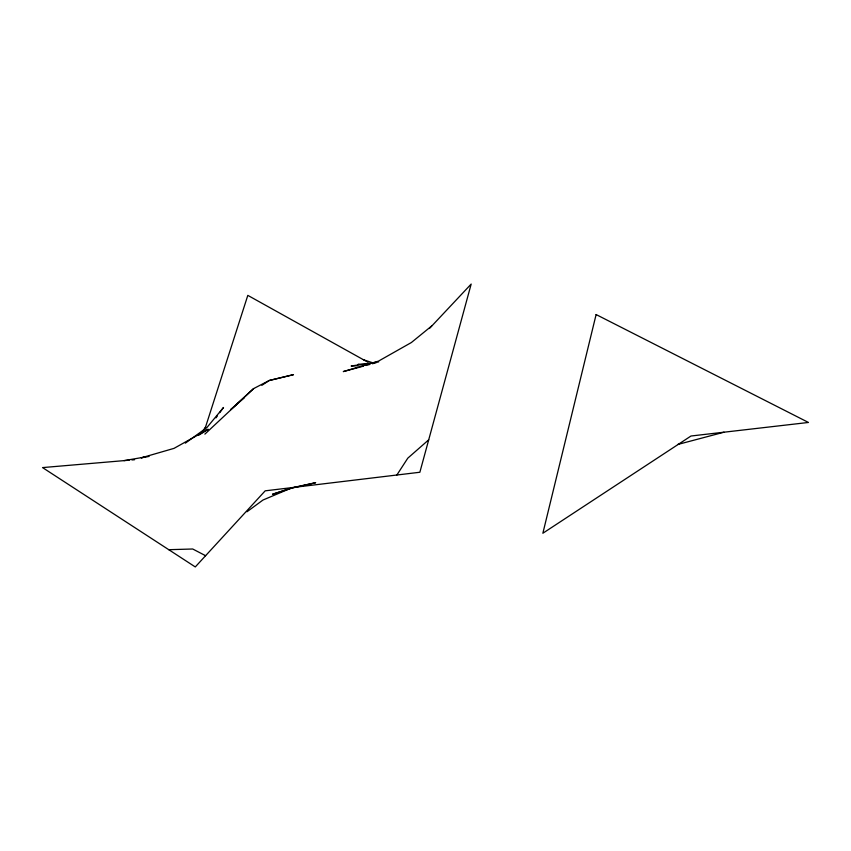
<?xml version="1.0" encoding="UTF-8"?>
<svg xmlns="http://www.w3.org/2000/svg" width="851" height="851" viewBox="0 0 851 851"><rect width="100%" height="100%" fill="white"/><g stroke="black" fill="none" stroke-linecap="round" stroke-linejoin="round"><path stroke-width="1.28" d="M204.708 429.617L247.811 295.371L368.004 362.271M396.864 475.018L407.789 458.168L428.713 439.818M202.559 431.393L205.495 427.138M215.973 417.862L217.484 415.788M219.739 412.671L223.505 407.48L206.846 427.606L185.348 443.148M429.447 328.497L471.177 284.064L419.862 472.252L265.182 490.836L195.283 566.936L42.55 467.593L129.288 460.178M204.889 434.127L253.587 388.609L269.288 380.482L293.457 374.663L269.288 380.482L261.853 385.322M253.587 388.609L230.536 409.756L244.216 397.874M431.659 325.997L411.373 342.527L378.482 361.132L343.293 371.589L363.547 366.132M246.981 511.749L263.002 500.016L290.393 488.431L315.678 482.698L294.01 487.368L272.522 494.25L290.393 488.431M198.443 435.404L208.218 429.244L174.019 448.371L141.223 457.849L149.063 456.423M366.079 365.451L369.877 364.43M372.408 363.749L376.195 362.717M677.641 444.509L724.02 432.202M124.001 460.636L145.574 456.923M378.684 361.898L351.123 366.004L357.654 365.696M131.937 459.955L134.586 459.731M168.775 549.693L192.709 549.001L205.602 555.703M365.717 364.441L357.984 364.409L366.898 364.515M363.409 359.718L373.376 363.015M596.115 314.551L542.864 533.237L691.001 436.01L808.45 422.458L596.115 314.551"/></g></svg>
